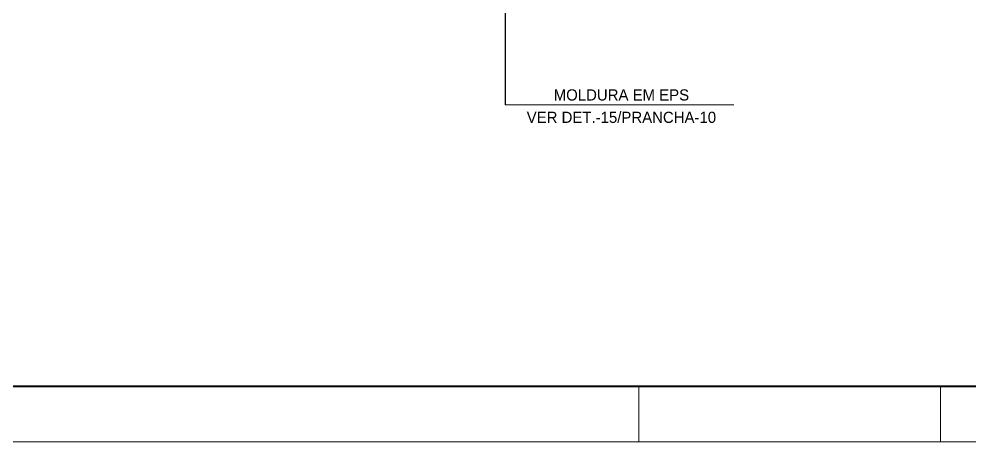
# Model space of a CAD drawing. Header units: metres. Extents: x 2.9 to 62.3, y 8 to 50.1.
# Drawn here: x 7.85 to 16.36, y 8.02 to 11.8 of the extents above; entities that cross this region are included whole.
import ezdxf

# ---------------------------------------------------------------- set-up
doc = ezdxf.new("R2010")
doc.units = ezdxf.units.M
doc.header["$MEASUREMENT"] = 0
doc.layers.add('Level 12', color=7, linetype='Continuous', lineweight=0)
doc.layers.add('Level 63', color=7, linetype='Continuous', lineweight=0)
doc.styles.add('Style-INTL_ENGINEERING', font='INTL_ENGINEERING.shx')
doc.dimstyles.get("Standard").update_dxf_attribs({"dimtxt": 0.18, "dimasz": 0.18, "dimexe": 0.18, "dimexo": 0.0625, "dimgap": 0.09, "dimtad": 0, "dimtih": 1, "dimtoh": 1, "dimdec": 4, "dimzin": 1, "dimdsep": 46, "dimtxsty": 'Standard', "dimcen": 0, "dimadec": 0, "dimazin": 0, "dimtfac": 1, "dimtdec": 4, "dimtofl": 0, "dimtmove": 0, "dimatfit": 3, "dimfxl": 0, "dimtolj": 1, "dimtzin": 1, "dimarcsym": 0})

# ---------------------------------------------------------------- blocks, each defined once
blk = doc.blocks.new('TerminatorOpen')
at = {"color": 0, "linetype": 'ByBlock', "lineweight": -2}
for q in [(-1, 0.5), (-1, 0), (-1, -0.5)]:
    blk.add_line((0, 0), q, dxfattribs=at)

msp = doc.modelspace()

# ---------------------------------------------------------------- linework, layer by layer
at = {"layer": 'Level 12', "color": 2, "linetype": 'Continuous', "lineweight": 13}
msp.add_line((14.2505, 11.0298), (12.2025, 11.0298), dxfattribs=at)
at = {"layer": 'Level 63', "color": 131, "linetype": 'Continuous', "lineweight": 40}
msp.add_line((4.149, 8.5186), (61.8495, 8.5186), dxfattribs=at)
at = {"layer": 'Level 63', "color": 131, "linetype": 'Continuous', "lineweight": 0}
for p, q in [((13.3995, 8.5186), (13.3995, 8.0186)), ((16.099, 8.5186), (16.099, 8.0186))]:
    msp.add_line(p, q, dxfattribs=at)
at = {"layer": 'Level 63', "color": 131, "linetype": 'Continuous', "lineweight": 0, "flags": 128}
msp.add_lwpolyline([(62.3495, 50.0686), (2.899, 50.0686), (2.899, 8.0186), (62.3495, 8.0186)], close=True, dxfattribs=at)
at = {"layer": 'Level 63', "color": 131, "linetype": 'Continuous', "lineweight": 13, "flags": 128}
msp.add_lwpolyline([(56.8496, 8.5179), (4.1495, 8.5179), (4.1495, 49.5691), (56.8496, 49.5691)], close=True, dxfattribs=at)

# ---------------------------------------------------------------- texts
at = {"layer": 'Level 12', "color": 2, "linetype": 'Continuous', "lineweight": 13, "insert": (13.2436, 11.019), "char_height": 0.099999, "attachment_point": 5, "line_spacing_factor": 1.200006, "style": 'Style-INTL_ENGINEERING'}
msp.add_mtext('MOLDURA EM EPS\\PVER DET.-15/PRANCHA-10\\P', dxfattribs=at)

# ---------------------------------------------------------------- leaders
at = {"layer": 'Level 12', "color": 2, "linetype": 'Continuous', "lineweight": 13}
msp.add_leader([(12.2025, 13.429), (12.2025, 11.0298)], dimstyle='Standard', override={"dimtxt": 0.0995, "dimasz": 0.0995, "dimgap": 0, "dimtad": 1, "dimtxsty": 'Style-INTL_ENGINEERING', "dimldrblk": 'TerminatorOpen'}, dxfattribs=at)

doc.saveas('drawing.dxf')
